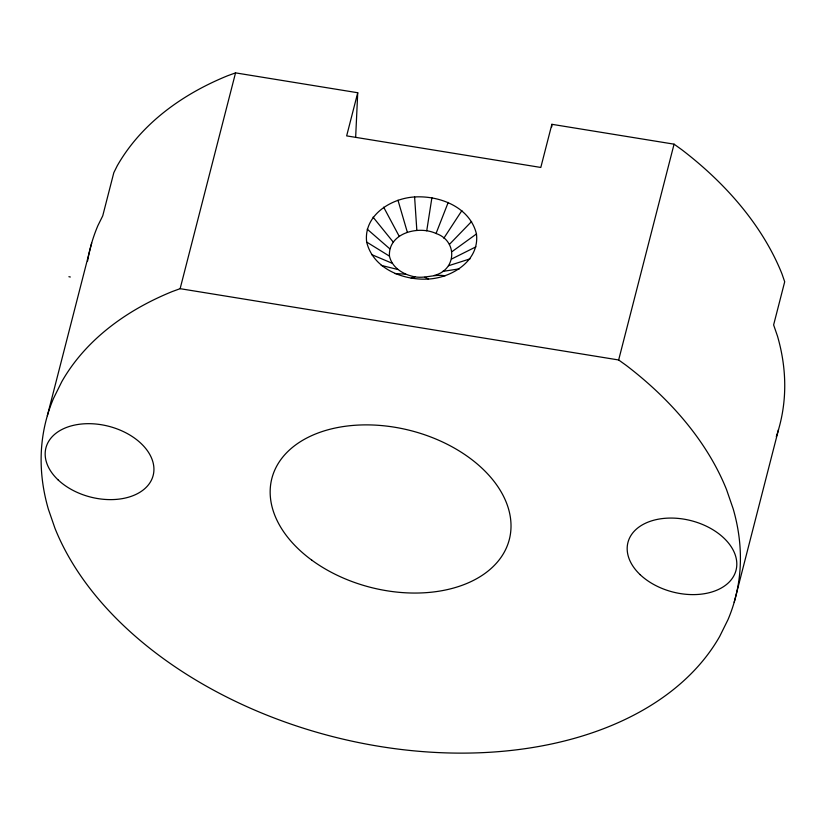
<?xml version="1.0" encoding="UTF-8"?>
<svg xmlns="http://www.w3.org/2000/svg" width="826" height="826" viewBox="0 0 826 826"><rect width="100%" height="100%" fill="white"/><g stroke="black" fill="none" stroke-linecap="round" stroke-linejoin="round"><path stroke-width="1.24" d="M366.661 242.049C363.409 215.39 390.987 198.302 414.6 196.96C439.814 195.421 469.994 207.171 476.457 233.954C479.71 260.603 452.132 277.701 428.518 279.043C403.305 280.572 373.125 268.832 366.661 242.049L389.449 256.143C392.123 267.965 403.697 274.81 414.91 276.844C425.142 278.651 434.889 273.943 445.142 275.791M389.449 256.143C387.993 232.984 418.545 225.281 436.045 233.5C457.79 240.8 456.644 269.999 434.3 275.419M355.645 137.415L357.73 92.739L235.544 72.874L227.646 75.744A355.913 234.904 14.4 0 0 117.24 165.789L113.812 172.696L102.734 215.854L97.871 225.674A355.913 234.904 14.4 0 0 87.577 261.068M551.758 126.853L551.882 124.303L674.068 144.168L681.574 149.547A355.913 234.904 14.4 0 1 781.964 273.85L784.7 281.769L773.621 324.917L777.493 336.161A355.913 234.904 14.4 0 1 776.295 436.634M426.732 230.805L431.905 197.713M47.34 415.736L91.665 243.081M180.13 288.677L618.653 359.971L626.16 365.35A355.913 234.904 14.4 0 1 726.56 489.663L733.168 508.816A355.913 234.904 14.4 0 1 727.985 619.665L719.704 636.402A355.913 234.904 14.4 0 1 379.671 746.425A355.913 234.904 14.4 0 1 54.981 528.33L48.362 509.177A355.913 234.904 14.4 0 1 53.545 398.328L61.836 381.591A355.913 234.904 14.4 0 1 172.242 291.557L180.13 288.677L235.544 72.874M357.73 92.739L346.652 135.887L540.803 167.451L551.882 124.303M618.653 359.971L674.068 144.168M734.2 602.247L778.526 429.592M436.045 233.5L448.198 202.422M443.861 238.177L461.879 210.599M449.427 244.382L471.615 221.471M452.194 251.517L476.457 233.954M451.884 258.879L475.921 246.84M411.214 278.29L414.91 276.844M448.539 265.745L470.066 258.858M442.478 271.444L459.462 268.832M394.921 273.582L405.597 274.16M68.899 276.72L70.324 276.999M381.24 265.394L397.781 269.483M371.504 254.532L392.216 263.277M424.801 277.288L428.518 279.043M367.198 229.163L389.758 248.781M373.053 217.145L393.104 241.915M383.656 207.171L399.165 236.215M397.977 200.212L407.342 232.24M414.6 196.96L416.841 230.371M311.867 560.204A122.589 80.907 14.4 0 0 508.878 541.092A122.589 80.907 14.4 0 0 351.019 425.607A122.589 80.907 14.4 0 0 311.867 560.204M57.996 479.792A55.363 36.54 14.4 0 0 150.714 481.465A55.363 36.54 14.4 0 0 89.931 423.686A55.363 36.54 14.4 0 0 57.996 479.792M640.109 574.628A55.807 36.829 14.4 0 0 733.571 576.311A55.807 36.829 14.4 0 0 672.302 518.078A55.807 36.829 14.4 0 0 640.109 574.628"/></g></svg>
